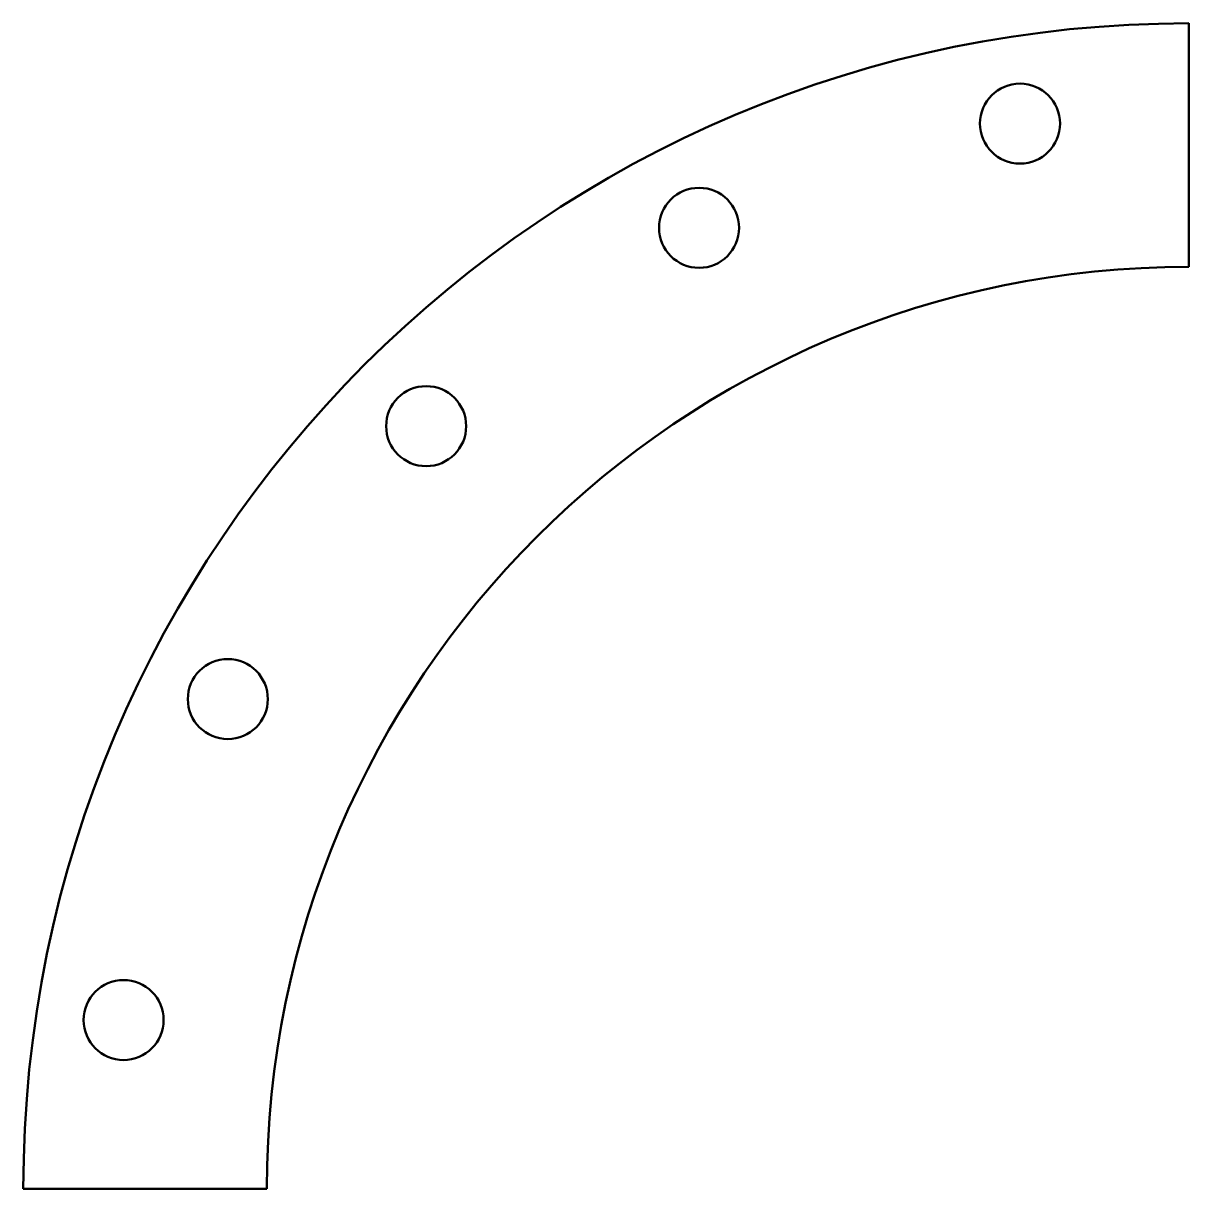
# Model space of a CAD drawing. Header units: millimetres. Extents: x 69 to 404, y 0 to 335.
import ezdxf

# ---------------------------------------------------------------- set-up
doc = ezdxf.new("R2010")
doc.units = ezdxf.units.MM
doc.layers.add('IV_INTERIOR_PROFILES', color=7, linetype='Continuous', lineweight=50)
doc.layers.add('IV_OUTER_PROFILE', color=7, linetype='Continuous', lineweight=50)

msp = doc.modelspace()

# ---------------------------------------------------------------- linework, layer by layer
at = {"layer": 'IV_INTERIOR_PROFILES'}
for centre in [(355.89, 306.18), (263.64, 276.21), (185.18, 219.2), (128.17, 140.74), (98.2, 48.49)]:
    msp.add_circle(centre, 11.5, dxfattribs=at)
at = {"layer": 'IV_OUTER_PROFILE'}
for p, q in [((404.38, 265), (404.38, 335)), ((69.38, 0), (139.38, 0))]:
    msp.add_line(p, q, dxfattribs=at)
for radius in [335, 265]:
    msp.add_arc((404.38, 0), radius, 90, 180, dxfattribs=at)

doc.saveas('drawing.dxf')
